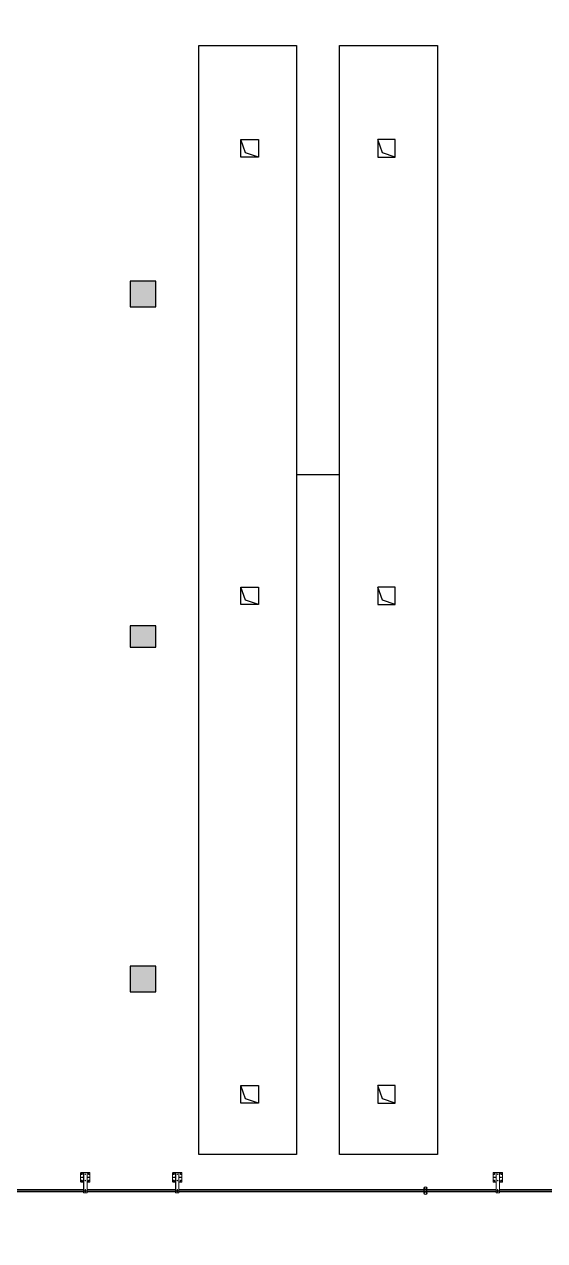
# Model space of a CAD drawing. Header units: inches. Extents: x -26985 to 86262, y -10753 to 149570.
# Drawn here: x 29657 to 41818, y 99871 to 128284 of the extents above; entities that cross this region are included whole.
import ezdxf

# ---------------------------------------------------------------- set-up
doc = ezdxf.new("R2010")
doc.units = ezdxf.units.IN
doc.header["$MEASUREMENT"] = 0
doc.layers.add('COLUMN', color=6, linetype='Continuous')
doc.layers.add('雨水管', color=7, linetype='Continuous')

# ---------------------------------------------------------------- blocks, each defined once
blk = doc.blocks.new('柱左')
at = {"layer": '雨水管'}
h = blk.add_hatch(color=256, dxfattribs=at)
h.paths.add_polyline_path([(119851, -279), (119251, -279), (119251, -879), (119851, -879)])
h.paths.add_polyline_path([(127801, -279), (127301, -279), (127301, -879), (127801, -879)])
h.paths.add_polyline_path([(135851, -279), (135251, -279), (135251, -879), (135851, -879)])
h.paths.add_polyline_path([(144851, -279), (144251, -279), (144251, -879), (144851, -879)])
h.paths.add_polyline_path([(152841, -279), (152341, -279), (152341, -879), (152841, -879)])
h.paths.add_polyline_path([(153381, -279), (152981, -279), (152981, -879), (153381, -879)])
h.paths.add_polyline_path([(152841, -9049), (152341, -9049), (152341, -9749), (152841, -9749)])
h.paths.add_polyline_path([(153381, -9049), (152981, -9049), (152981, -9749), (153381, -9749)])
h.paths.add_polyline_path([(144851, -9049), (144251, -9049), (144251, -9749), (144851, -9749)])
h.paths.add_polyline_path([(135251, -9049), (135251, -9749), (135851, -9749), (135851, -9049)])
h.paths.add_polyline_path([(127301, -9749), (127801, -9749), (127801, -9049), (127301, -9049)])
h.paths.add_polyline_path([(119851, -9049), (119251, -9049), (119251, -9749), (119851, -9749)])
h.paths.add_polyline_path([(119251, -22749), (119851, -22749), (119851, -22049), (119251, -22049)])
h.paths.add_polyline_path([(127801, -22049), (127301, -22049), (127301, -22749), (127801, -22749)])
h.paths.add_polyline_path([(135251, -22749), (135851, -22749), (135851, -22049), (135251, -22049)])
h.paths.add_polyline_path([(144251, -22749), (144851, -22749), (144851, -22049), (144251, -22049)])
h.paths.add_polyline_path([(153481, -22049), (152981, -22049), (152981, -22749), (153481, -22749)])
h.paths.add_polyline_path([(152341, -22749), (152841, -22749), (152841, -22049), (152341, -22049)])
h.paths.add_polyline_path([(152981, -32699), (153481, -32699), (153481, -32099), (152981, -32099)])
h.paths.add_polyline_path([(152341, -32699), (152841, -32699), (152841, -32099), (152341, -32099)])
h.paths.add_polyline_path([(144251, -32099), (144251, -32699), (144851, -32699), (144851, -32099)])
h.paths.add_polyline_path([(135251, -32099), (135251, -32699), (135851, -32699), (135851, -32099)])
h.paths.add_polyline_path([(127801, -32099), (127301, -32099), (127301, -32699), (127801, -32699)])
h.paths.add_polyline_path([(119851, -32099), (119251, -32099), (119251, -32699), (119851, -32699)])
h.paths.add_polyline_path([(119251, -42699), (119851, -42699), (119851, -42099), (119251, -42099)])
h.paths.add_polyline_path([(127301, -42099), (127301, -42699), (127801, -42699), (127801, -42099)])
h.paths.add_polyline_path([(135851, -42099), (135251, -42099), (135251, -42699), (135851, -42699)])
h.paths.add_polyline_path([(144251, -42699), (144851, -42699), (144851, -42099), (144251, -42099)])
h.paths.add_polyline_path([(152981, -42699), (153481, -42699), (153481, -42099), (152981, -42099)])
h.paths.add_polyline_path([(152841, -42699), (152841, -42099), (152341, -42099), (152341, -42699)])
at = {"layer": 'COLUMN'}
for points in [[(119851, -42099), (119251, -42099), (119251, -42699), (119851, -42699)], [(127801, -42099), (127301, -42099), (127301, -42699), (127801, -42699)], [(135851, -42099), (135251, -42099), (135251, -42699), (135851, -42699)]]:
    blk.add_lwpolyline(points, close=True, dxfattribs=at)

msp = doc.modelspace()

# ---------------------------------------------------------------- linework, layer by layer
at = {"color": 0, "linetype": 'Continuous', "lineweight": 0}
for p, q in [((30971.7, 101449.6), (30971.7, 101355.4)), ((31041.7, 101459.6), (30981.7, 101459.6)), ((31041.7, 100989.6), (31041.7, 101459.6)), ((31041.7, 101459.6), (31045.7, 101459.6)), ((31045.7, 100989.6), (31045.7, 101459.6)), ((31045.7, 101459.6), (31121.7, 101459.6)), ((31121.7, 100989.6), (31121.7, 101459.6)), ((31181.7, 101459.6), (31121.7, 101459.6)), ((31191.7, 101355.4), (31191.7, 101449.6)), ((33121.7, 101449.6), (33121.7, 101355.4)), ((33191.7, 101459.6), (33131.7, 101459.6)), ((33191.7, 100989.6), (33191.7, 101459.6)), ((33191.7, 101459.6), (33195.7, 101459.6)), ((33195.7, 100989.6), (33195.7, 101459.6)), ((33195.7, 101459.6), (33271.7, 101459.6)), ((33271.7, 100989.6), (33271.7, 101459.6)), ((33331.7, 101459.6), (33271.7, 101459.6)), ((33341.7, 101355.4), (33341.7, 101449.6)), ((40611.7, 101449.6), (40611.7, 101355.4)), ((40681.7, 101459.6), (40621.7, 101459.6)), ((40681.7, 100989.6), (40681.7, 101459.6)), ((40681.7, 101459.6), (40685.7, 101459.6)), ((40685.7, 100989.6), (40685.7, 101459.6)), ((40685.7, 101459.6), (40761.7, 101459.6)), ((40761.7, 100989.6), (40761.7, 101459.6)), ((40821.7, 101459.6), (40761.7, 101459.6)), ((40831.7, 101355.4), (40831.7, 101449.6)), ((30971.7, 101355.4), (30981.7, 101349.6)), ((30981.7, 101349.6), (30971.7, 101343.8)), ((30971.7, 101343.8), (30971.7, 101249.6)), ((30981.7, 101239.6), (31041.7, 101239.6)), ((31031.7, 101352.6), (30991.7, 101352.6)), ((30991.7, 101346.6), (30991.7, 101352.6)), ((31031.7, 101346.6), (30991.7, 101346.6)), ((31041.7, 101352.6), (31031.7, 101352.6)), ((31031.7, 101346.6), (31031.7, 101352.6)), ((31041.7, 101346.6), (31031.7, 101346.6)), ((31078.7, 101422.9), (31078.7, 101426.3)), ((31078.7, 101276.3), (31078.7, 101272.9)), ((31084.7, 101422.9), (31084.7, 101426.3)), ((31084.7, 101276.3), (31084.7, 101272.9)), ((31121.7, 101352.6), (31131.7, 101352.6)), ((31121.7, 101346.6), (31131.7, 101346.6)), ((31121.7, 101239.6), (31181.7, 101239.6)), ((31131.7, 101346.6), (31131.7, 101352.6)), ((31131.7, 101352.6), (31171.7, 101352.6)), ((31131.7, 101346.6), (31171.7, 101346.6)), ((31171.7, 101346.6), (31171.7, 101352.6)), ((31181.7, 101349.6), (31191.7, 101355.4)), ((31191.7, 101343.8), (31181.7, 101349.6)), ((31191.7, 101249.6), (31191.7, 101343.8)), ((33121.7, 101355.4), (33131.7, 101349.6)), ((33131.7, 101349.6), (33121.7, 101343.8)), ((33121.7, 101343.8), (33121.7, 101249.6)), ((33131.7, 101239.6), (33191.7, 101239.6)), ((33181.7, 101352.6), (33141.7, 101352.6)), ((33141.7, 101346.6), (33141.7, 101352.6)), ((33181.7, 101346.6), (33141.7, 101346.6)), ((33191.7, 101352.6), (33181.7, 101352.6)), ((33181.7, 101346.6), (33181.7, 101352.6)), ((33191.7, 101346.6), (33181.7, 101346.6)), ((33228.7, 101422.9), (33228.7, 101426.3)), ((33228.7, 101276.3), (33228.7, 101272.9)), ((33234.7, 101422.9), (33234.7, 101426.3)), ((33234.7, 101276.3), (33234.7, 101272.9)), ((33271.7, 101352.6), (33281.7, 101352.6)), ((33271.7, 101346.6), (33281.7, 101346.6)), ((33271.7, 101239.6), (33331.7, 101239.6)), ((33281.7, 101346.6), (33281.7, 101352.6)), ((33281.7, 101352.6), (33321.7, 101352.6)), ((33281.7, 101346.6), (33321.7, 101346.6)), ((33321.7, 101346.6), (33321.7, 101352.6)), ((33331.7, 101349.6), (33341.7, 101355.4)), ((33341.7, 101343.8), (33331.7, 101349.6)), ((33341.7, 101249.6), (33341.7, 101343.8)), ((40611.7, 101355.4), (40621.7, 101349.6)), ((40621.7, 101349.6), (40611.7, 101343.8)), ((40611.7, 101343.8), (40611.7, 101249.6)), ((40621.7, 101239.6), (40681.7, 101239.6)), ((40671.7, 101352.6), (40631.7, 101352.6)), ((40631.7, 101346.6), (40631.7, 101352.6)), ((40671.7, 101346.6), (40631.7, 101346.6)), ((40681.7, 101352.6), (40671.7, 101352.6)), ((40671.7, 101346.6), (40671.7, 101352.6)), ((40681.7, 101346.6), (40671.7, 101346.6)), ((40718.7, 101422.9), (40718.7, 101426.3)), ((40718.7, 101276.3), (40718.7, 101272.9)), ((40724.7, 101422.9), (40724.7, 101426.3)), ((40724.7, 101276.3), (40724.7, 101272.9)), ((40761.7, 101352.6), (40771.7, 101352.6)), ((40761.7, 101346.6), (40771.7, 101346.6)), ((40761.7, 101239.6), (40821.7, 101239.6)), ((40771.7, 101346.6), (40771.7, 101352.6)), ((40771.7, 101352.6), (40811.7, 101352.6)), ((40771.7, 101346.6), (40811.7, 101346.6)), ((40811.7, 101346.6), (40811.7, 101352.6)), ((40821.7, 101349.6), (40831.7, 101355.4)), ((40831.7, 101343.8), (40821.7, 101349.6)), ((40831.7, 101249.6), (40831.7, 101343.8)), ((31041.7, 101069.1), (23631.7, 101069.1)), ((31041.7, 101010.1), (23631.7, 101010.1)), ((31041.7, 100989.6), (31045.7, 100989.6)), ((31045.7, 100989.6), (31121.7, 100989.6)), ((31077.4, 101064.6), (31077.4, 101014.6)), ((31085.9, 101014.6), (31085.9, 101064.6)), ((33191.7, 101069.1), (31121.7, 101069.1)), ((33191.7, 101010.1), (31121.7, 101010.1)), ((33191.7, 100989.6), (33195.7, 100989.6)), ((33195.7, 100989.6), (33271.7, 100989.6)), ((33227.4, 101064.6), (33227.4, 101014.6)), ((33235.9, 101014.6), (33235.9, 101064.6)), ((40681.7, 101069.1), (33271.7, 101069.1)), ((40681.7, 101010.1), (33271.7, 101010.1)), ((40681.7, 100989.6), (40685.7, 100989.6)), ((40685.7, 100989.6), (40761.7, 100989.6)), ((40717.4, 101064.6), (40717.4, 101014.6)), ((40725.9, 101014.6), (40725.9, 101064.6)), ((42831.7, 101069.1), (40761.7, 101069.1)), ((42831.7, 101010.1), (40761.7, 101010.1))]:
    msp.add_line(p, q, dxfattribs=at)
at = {"color": 2}
for points in [[(33731.4, 101886.6), (33731.4, 127786.6), (36021.4, 127786.6), (36021.4, 101886.6), (33731.4, 101886.6)], [(37021.4, 101886.6), (37021.4, 127786.6), (39311.4, 127786.6), (39311.4, 101886.6), (37021.4, 101886.6)]]:
    msp.add_lwpolyline(points, dxfattribs=at)
at = {"color": 6}
for points in [[(34716.4, 125181.3), (34716.4, 125591.3), (35126.4, 125591.3), (35126.4, 125181.3), (34716.4, 125181.3)], [(35126.4, 125181.3), (34824.9, 125285.5), (34716.4, 125591.3)], [(38326.4, 125181.3), (38326.4, 125591.3), (37916.4, 125591.3), (37916.4, 125181.3), (38326.4, 125181.3)], [(38326.4, 125181.3), (38024.9, 125285.5), (37916.4, 125591.3)], [(34716.4, 114728.3), (34716.4, 115138.3), (35126.4, 115138.3), (35126.4, 114728.3), (34716.4, 114728.3)], [(35126.4, 114728.3), (34824.9, 114832.5), (34716.4, 115138.3)], [(38326.4, 114728.3), (38326.4, 115138.3), (37916.4, 115138.3), (37916.4, 114728.3), (38326.4, 114728.3)], [(38326.4, 114728.3), (38024.9, 114832.5), (37916.4, 115138.3)], [(34716.4, 103081.6), (34716.4, 103491.6), (35126.4, 103491.6), (35126.4, 103081.6), (34716.4, 103081.6)], [(35126.4, 103081.6), (34824.9, 103185.8), (34716.4, 103491.6)], [(38326.4, 103081.6), (38326.4, 103491.6), (37916.4, 103491.6), (37916.4, 103081.6), (38326.4, 103081.6)], [(38326.4, 103081.6), (38024.9, 103185.8), (37916.4, 103491.6)]]:
    msp.add_lwpolyline(points, dxfattribs=at)
at = {"color": 0, "linetype": 'Continuous', "lineweight": 0}
for centre, radius in [((31081.7, 101424.6), 6.5), ((31081.7, 101274.6), 6.5), ((31081.7, 101424.6), 3.45), ((31081.7, 101274.6), 3.45), ((33231.7, 101424.6), 6.5), ((33231.7, 101274.6), 6.5), ((33231.7, 101424.6), 3.45), ((33231.7, 101274.6), 3.45), ((40721.7, 101424.6), 6.5), ((40721.7, 101274.6), 6.5), ((40721.7, 101424.6), 3.45), ((40721.7, 101274.6), 3.45)]:
    msp.add_circle(centre, radius, dxfattribs=at)
for centre, radius, start, end in [((30981.7, 101449.6), 10, 90, 180), ((31081.7, 101349.6), 120.1, 130, 140), ((31009, 101436.3), 7, 310, 130), ((31154.4, 101436.3), 7, 50, 230), ((31081.7, 101349.6), 120.1, 40, 50), ((31181.7, 101449.6), 10, 0, 90), ((33131.7, 101449.6), 10, 90, 180), ((33231.7, 101349.6), 120.1, 130, 140), ((33159, 101436.3), 7, 310, 130), ((33304.4, 101436.3), 7, 50, 230), ((33231.7, 101349.6), 120.1, 40, 50), ((33331.7, 101449.6), 10, 0, 90), ((40621.7, 101449.6), 10, 90, 180), ((40721.7, 101349.6), 120.1, 130, 140), ((40649, 101436.3), 7, 310, 130), ((40794.4, 101436.3), 7, 50, 230), ((40721.7, 101349.6), 120.1, 40, 50), ((40821.7, 101449.6), 10, 0, 90), ((30981.7, 101249.6), 10, 180, 270), ((30995, 101422.3), 7, 140, 320), ((30995, 101276.9), 7, 40, 220), ((31081.7, 101349.6), 120.1, 220, 230), ((31009, 101263), 7, 230, 50), ((31154.4, 101263), 7, 130, 310), ((31081.7, 101349.6), 120.1, 310, 320), ((31168.3, 101422.3), 7, 220, 40), ((31168.3, 101276.9), 7, 320, 140), ((31181.7, 101249.6), 10, 270, 0), ((33131.7, 101249.6), 10, 180, 270), ((33145, 101422.3), 7, 140, 320), ((33145, 101276.9), 7, 40, 220), ((33231.7, 101349.6), 120.1, 220, 230), ((33159, 101263), 7, 230, 50), ((33304.4, 101263), 7, 130, 310), ((33231.7, 101349.6), 120.1, 310, 320), ((33318.3, 101422.3), 7, 220, 40), ((33318.3, 101276.9), 7, 320, 140), ((33331.7, 101249.6), 10, 270, 0), ((40621.7, 101249.6), 10, 180, 270), ((40635, 101422.3), 7, 140, 320), ((40635, 101276.9), 7, 40, 220), ((40721.7, 101349.6), 120.1, 220, 230), ((40649, 101263), 7, 230, 50), ((40794.4, 101263), 7, 130, 310), ((40721.7, 101349.6), 120.1, 310, 320), ((40808.3, 101422.3), 7, 220, 40), ((40808.3, 101276.9), 7, 320, 140), ((40821.7, 101249.6), 10, 270, 0), ((31081.7, 101064.6), 4.25, 0, 180), ((31081.7, 101014.6), 4.25, 180, 0), ((33231.7, 101064.6), 4.25, 0, 180), ((33231.7, 101014.6), 4.25, 180, 0), ((40721.7, 101064.6), 4.25, 0, 180), ((40721.7, 101014.6), 4.25, 180, 0)]:
    msp.add_arc(centre, radius, start, end, dxfattribs=at)
at = {"color": 0, "linetype": 'Continuous', "lineweight": 0, "extrusion": (2.83447e-31, -8.10423e-19, -1)}
for centre, start, end in [((-31081.7, 101349.6), 40, 50), ((-31081.7, 101349.6), 220, 230), ((-33231.7, 101349.6), 40, 50), ((-33231.7, 101349.6), 220, 230), ((-40721.7, 101349.6), 40, 50), ((-40721.7, 101349.6), 220, 230)]:
    msp.add_arc(centre, 106.1, start, end, dxfattribs=at)
at = {"color": 0, "linetype": 'Continuous', "lineweight": 0, "extrusion": (-1.7922e-29, -8.10423e-19, -1)}
for centre, start, end in [((-31081.7, 101349.6), 310, 320), ((-31081.7, 101349.6), 130, 140), ((-33231.7, 101349.6), 310, 320), ((-33231.7, 101349.6), 130, 140), ((-40721.7, 101349.6), 310, 320), ((-40721.7, 101349.6), 130, 140)]:
    msp.add_arc(centre, 106.1, start, end, dxfattribs=at)
at = {"layer": 'Defpoints'}
for p, q in [((36021.4, 117768), (37021.4, 117768)), ((39002.2, 100979.1), (39002.2, 101099.1)), ((39062.2, 100979.1), (39062.2, 101099.1))]:
    msp.add_line(p, q, dxfattribs=at)
msp.add_lwpolyline([(977.2, 101034.6), (72155.7, 101034.6, 0.2022967), (72522.2, 101189.2, 0.2005812), (72664.6, 101549.6), (72664.6, 133093.3), (72664.6, 133173.3, 0.1997179), (72512.2, 133539.8, 0.2023465), (72151.8, 133685), (45178, 133683.6, -0.4101187), (44569.8, 134283.3, -0.4263709), (45178, 134883.6), (72551.7, 134883.6, -0.196512), (72918.2, 134733.8, -0.2308267), (73061.7, 134329.1), (73061.7, 98243.9, -0.1913731), (72916.1, 97877.5, -0.2546617), (72475.7, 97733.6), (577.2, 97733.6, -0.1932275)], format="xyb", dxfattribs=at)
for centre in [(39032.2, 101099.1), (39032.2, 100979.1)]:
    msp.add_circle(centre, 30, dxfattribs=at)

# ---------------------------------------------------------------- block references
at = {"layer": '雨水管', "rotation": 90}
msp.add_blockref('柱左', (-9967.7, -13564.5), dxfattribs=at)

doc.saveas('drawing.dxf')
